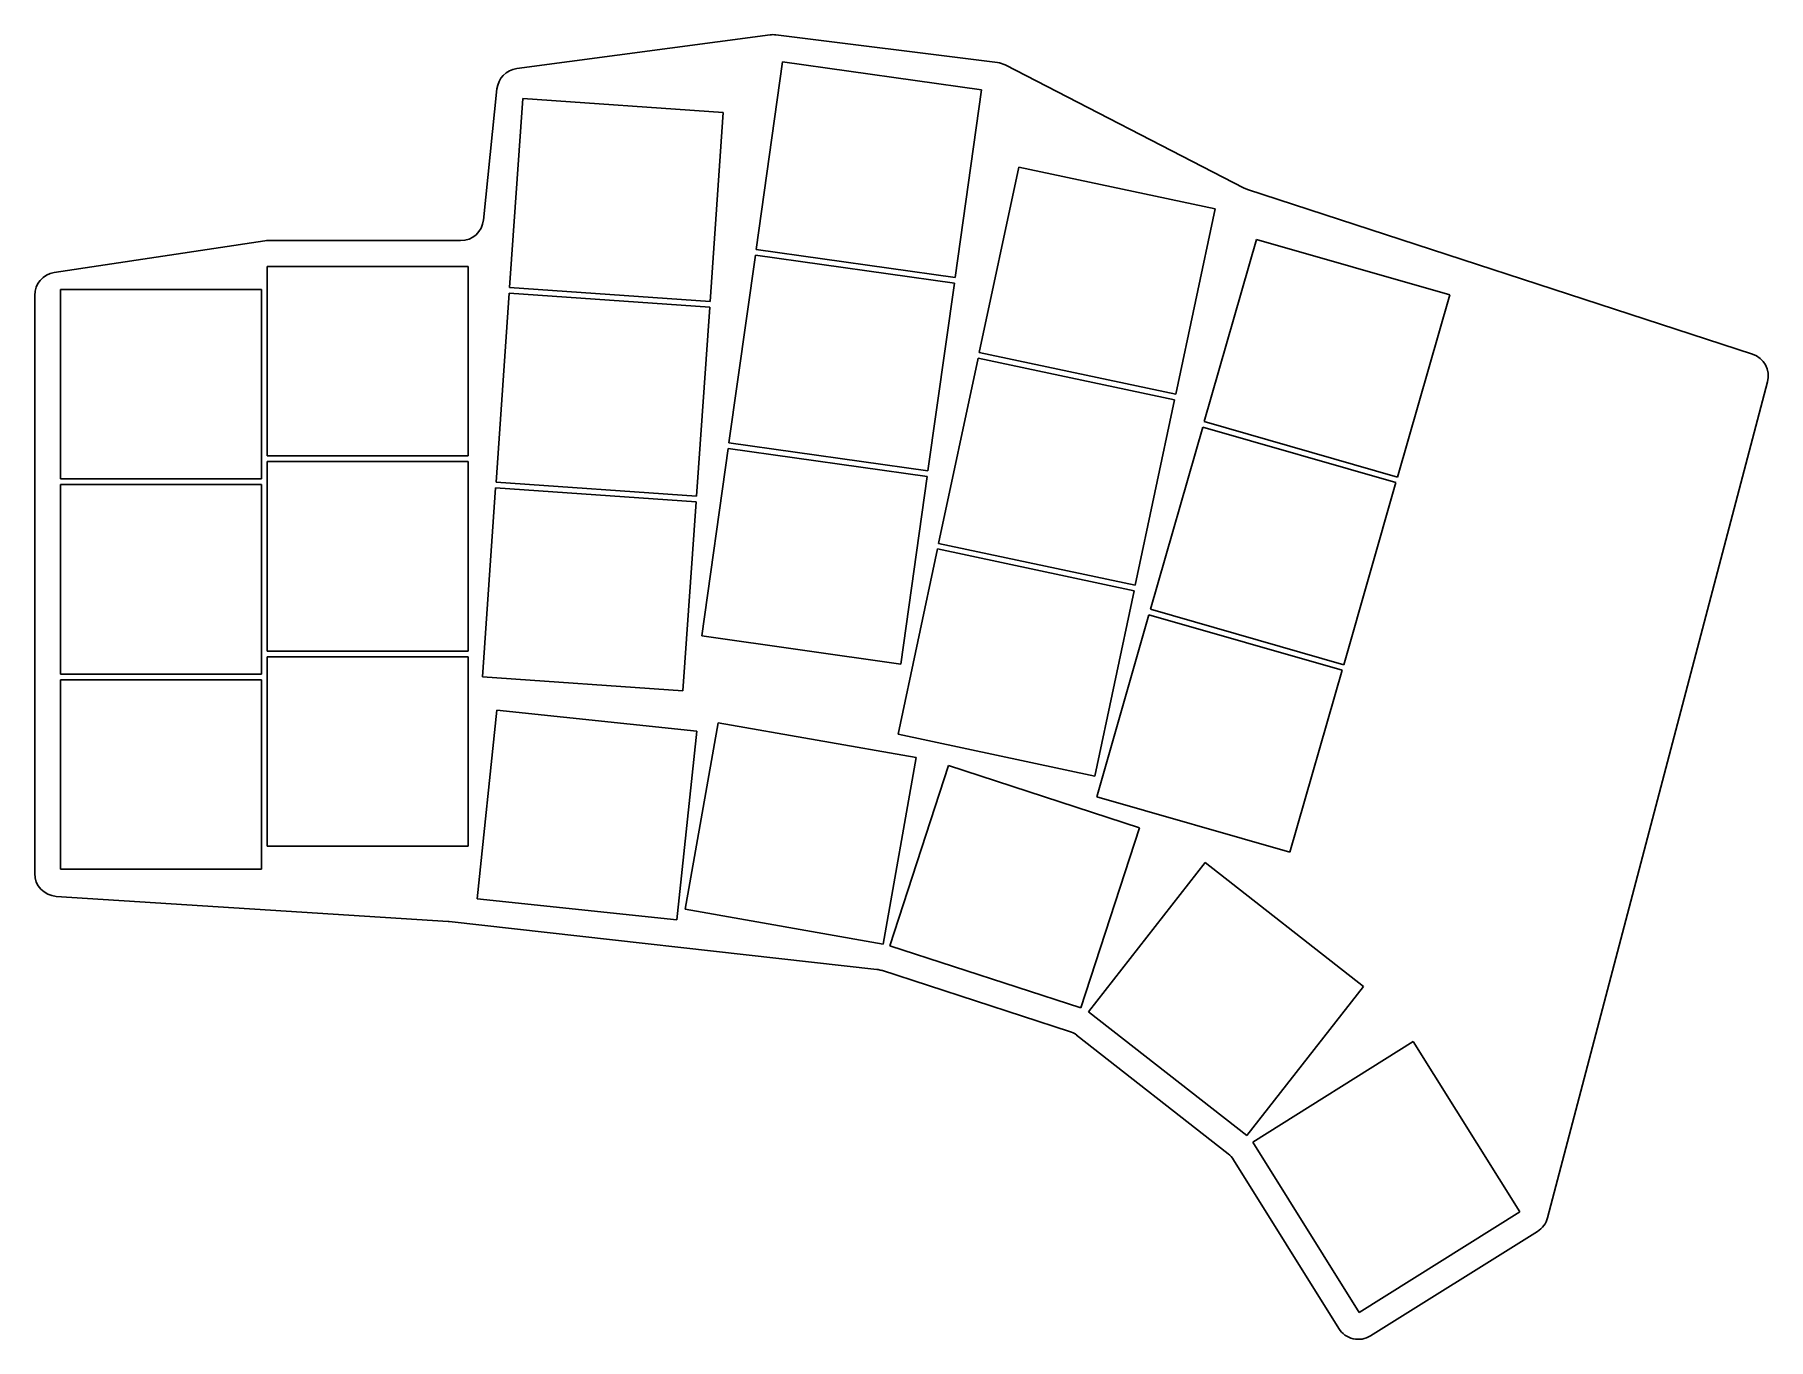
# Model space of a CAD drawing. Header units: millimetres. Extents: x 89 to 240, y -149 to -36.
import ezdxf

# ---------------------------------------------------------------- set-up
doc = ezdxf.new("R2010")
doc.units = ezdxf.units.MM

msp = doc.modelspace()

# ---------------------------------------------------------------- linework, layer by layer
for p, q in [((130.99, -38.52), (153.05, -35.58)), ((153.56, -35.58), (172.85, -38)), ((154.13, -37.93), (151.84, -54.27)), ((171.46, -40.37), (154.13, -37.93)), ((173.51, -38.2), (194.34, -48.93)), ((128.09, -51.71), (129.26, -40.29)), ((169.17, -56.71), (171.46, -40.37)), ((131.51, -41.13), (130.36, -57.59)), ((148.97, -42.35), (131.51, -41.13)), ((147.82, -58.81), (148.97, -42.35)), ((174.7, -47.1), (171.27, -63.24)), ((191.82, -50.74), (174.7, -47.1)), ((194.64, -49.06), (238.61, -63.38)), ((188.38, -66.88), (191.82, -50.74)), ((90.7, -56.29), (109.05, -53.52)), ((109.35, -53.5), (126.1, -53.5)), ((151.84, -54.27), (169.17, -56.71)), ((195.42, -53.41), (190.87, -69.27)), ((212.25, -58.23), (195.42, -53.41)), ((126.75, -55.75), (109.25, -55.75)), ((109.25, -55.75), (109.25, -72.25)), ((126.75, -72.25), (126.75, -55.75)), ((151.77, -54.77), (149.47, -71.11)), ((169.1, -57.2), (151.77, -54.77)), ((166.8, -73.54), (169.1, -57.2)), ((89, -108.62), (89, -58.27)), ((108.75, -57.75), (91.25, -57.75)), ((91.25, -57.75), (91.25, -74.25)), ((108.75, -74.25), (108.75, -57.75)), ((130.33, -58.08), (129.18, -74.54)), ((147.79, -59.31), (130.33, -58.08)), ((130.36, -57.59), (147.82, -58.81)), ((207.7, -74.1), (212.25, -58.23)), ((146.64, -75.77), (147.79, -59.31)), ((171.27, -63.24), (188.38, -66.88)), ((171.16, -63.73), (167.73, -79.87)), ((188.28, -67.37), (171.16, -63.73)), ((239.92, -65.79), (220.76, -138.62)), ((184.85, -83.51), (188.28, -67.37)), ((190.87, -69.27), (207.7, -74.1)), ((190.74, -69.75), (186.19, -85.61)), ((207.56, -74.58), (190.74, -69.75)), ((109.25, -72.25), (126.75, -72.25)), ((149.4, -71.6), (147.1, -87.94)), ((166.73, -74.04), (149.4, -71.6)), ((149.47, -71.11), (166.8, -73.54)), ((126.75, -72.75), (109.25, -72.75)), ((109.25, -72.75), (109.25, -89.25)), ((126.75, -89.25), (126.75, -72.75)), ((91.25, -74.25), (108.75, -74.25)), ((108.75, -74.75), (91.25, -74.75)), ((91.25, -74.75), (91.25, -91.25)), ((108.75, -91.25), (108.75, -74.75)), ((129.14, -75.04), (127.99, -91.5)), ((146.6, -76.26), (129.14, -75.04)), ((129.18, -74.54), (146.64, -75.77)), ((164.43, -90.38), (166.73, -74.04)), ((203.01, -90.44), (207.56, -74.58)), ((145.45, -92.72), (146.6, -76.26)), ((167.73, -79.87), (184.85, -83.51)), ((167.63, -80.36), (164.2, -96.5)), ((184.75, -84), (167.63, -80.36)), ((181.32, -100.14), (184.75, -84)), ((186.19, -85.61), (203.01, -90.44)), ((186.05, -86.09), (181.5, -101.95)), ((202.87, -90.92), (186.05, -86.09)), ((147.1, -87.94), (164.43, -90.38)), ((109.25, -89.25), (126.75, -89.25)), ((126.75, -89.75), (109.25, -89.75)), ((109.25, -89.75), (109.25, -106.25)), ((126.75, -106.25), (126.75, -89.75)), ((91.25, -91.25), (108.75, -91.25)), ((108.75, -91.75), (91.25, -91.75)), ((91.25, -91.75), (91.25, -108.25)), ((108.75, -108.25), (108.75, -91.75)), ((127.99, -91.5), (145.45, -92.72)), ((198.33, -106.78), (202.87, -90.92)), ((129.26, -94.41), (127.54, -110.82)), ((146.66, -96.24), (129.26, -94.41)), ((144.94, -112.65), (146.66, -96.24)), ((148.53, -95.49), (145.66, -111.74)), ((165.76, -98.53), (148.53, -95.49)), ((164.2, -96.5), (181.32, -100.14)), ((162.89, -114.78), (165.76, -98.53)), ((168.58, -99.23), (163.48, -114.92)), ((185.22, -104.64), (168.58, -99.23)), ((181.5, -101.95), (198.33, -106.78)), ((180.12, -120.33), (185.22, -104.64)), ((109.25, -106.25), (126.75, -106.25)), ((91.25, -108.25), (108.75, -108.25)), ((190.95, -107.68), (180.79, -120.68)), ((204.74, -118.46), (190.95, -107.68)), ((125.02, -112.82), (90.87, -110.62)), ((127.54, -110.82), (144.94, -112.65)), ((162.35, -116.98), (125.11, -112.82)), ((145.66, -111.74), (162.89, -114.78)), ((163.48, -114.92), (180.12, -120.33)), ((179.14, -122.38), (162.75, -117.06)), ((194.58, -131.46), (204.74, -118.46)), ((180.79, -120.68), (194.58, -131.46)), ((192.95, -133.04), (179.75, -122.7)), ((209.07, -123.27), (195.08, -132.02)), ((218.35, -138.11), (209.07, -123.27)), ((195.08, -132.02), (204.36, -146.86)), ((202.58, -148.26), (193.42, -133.56)), ((204.36, -146.86), (218.35, -138.11)), ((219.89, -139.81), (205.34, -148.9))]:
    msp.add_line(p, q)
for centre, start, end in [((153.31, -37.56), 82.8528, 97.5807), ((131.25, -40.5), 97.5807, 174.0993), ((172.6, -39.98), 62.7449, 82.8528), ((195.26, -47.15), 242.7449, 251.9528), ((126.1, -51.5), 270, 354.0993), ((109.35, -55.5), 90, 98.5862), ((91, -58.27), 98.5862, 180), ((237.99, -65.29), 345.2562, 71.9528), ((91, -108.62), 180, 266.321), ((124.89, -114.81), 83.6348, 86.321), ((162.13, -118.97), 72.0426, 83.6348), ((178.52, -124.28), 51.9277, 72.0426), ((191.72, -134.62), 31.9358, 51.9277), ((218.83, -138.11), 302, 345.2562), ((204.28, -147.2), 211.9358, 302)]:
    msp.add_arc(centre, 2, start, end)

doc.saveas('drawing.dxf')
